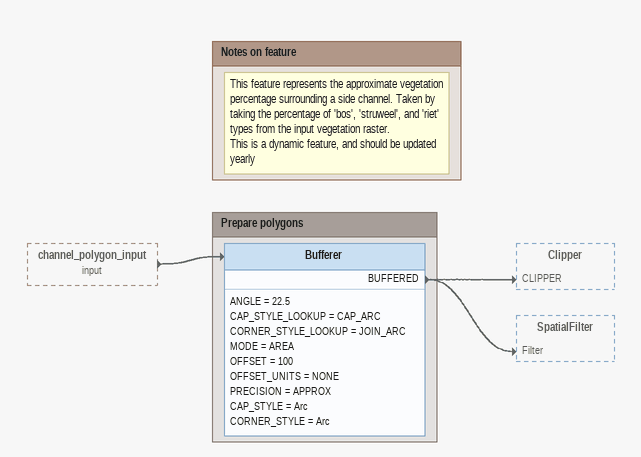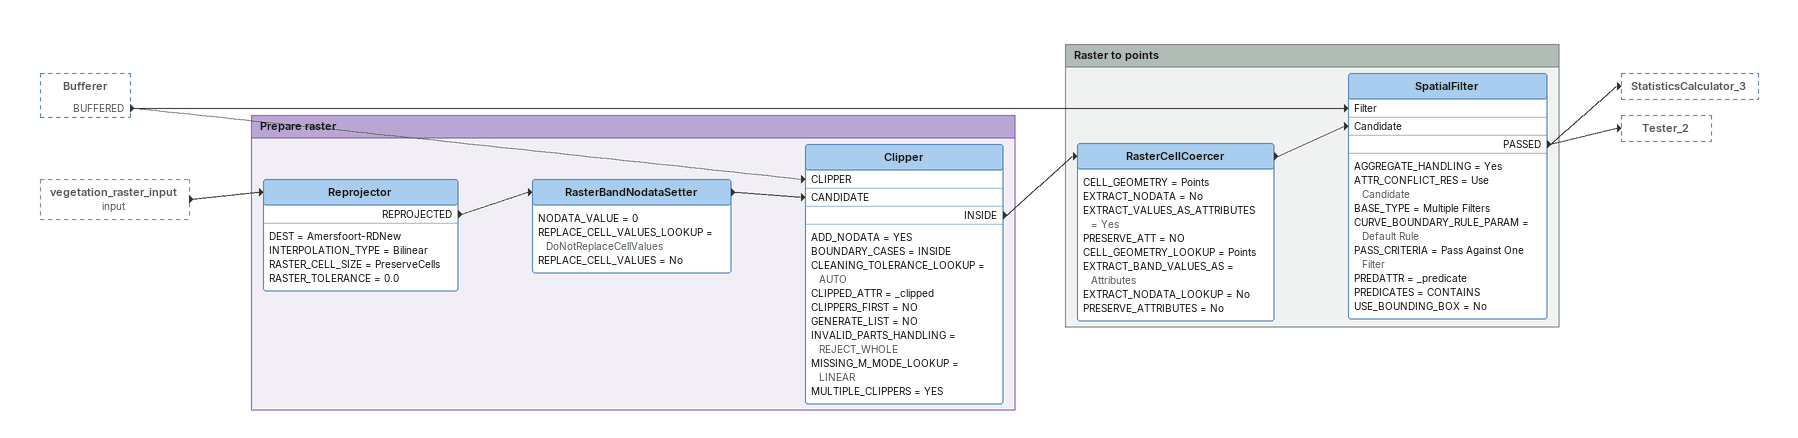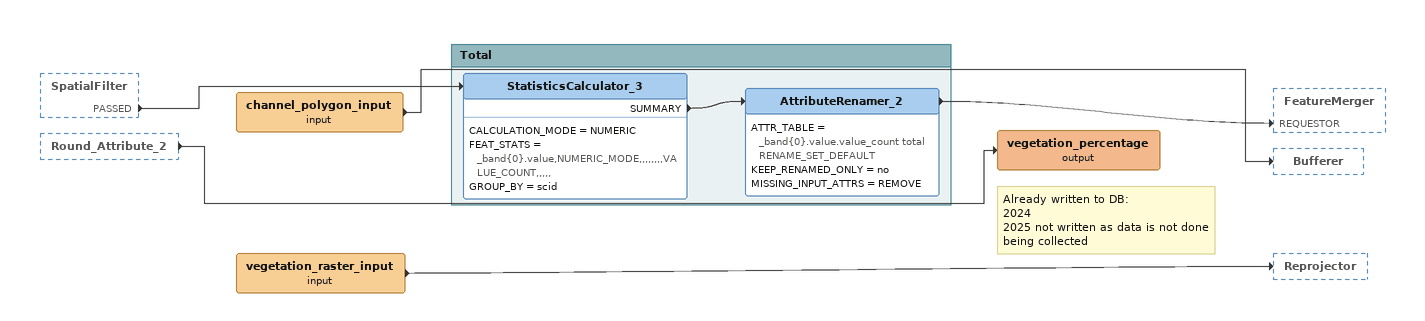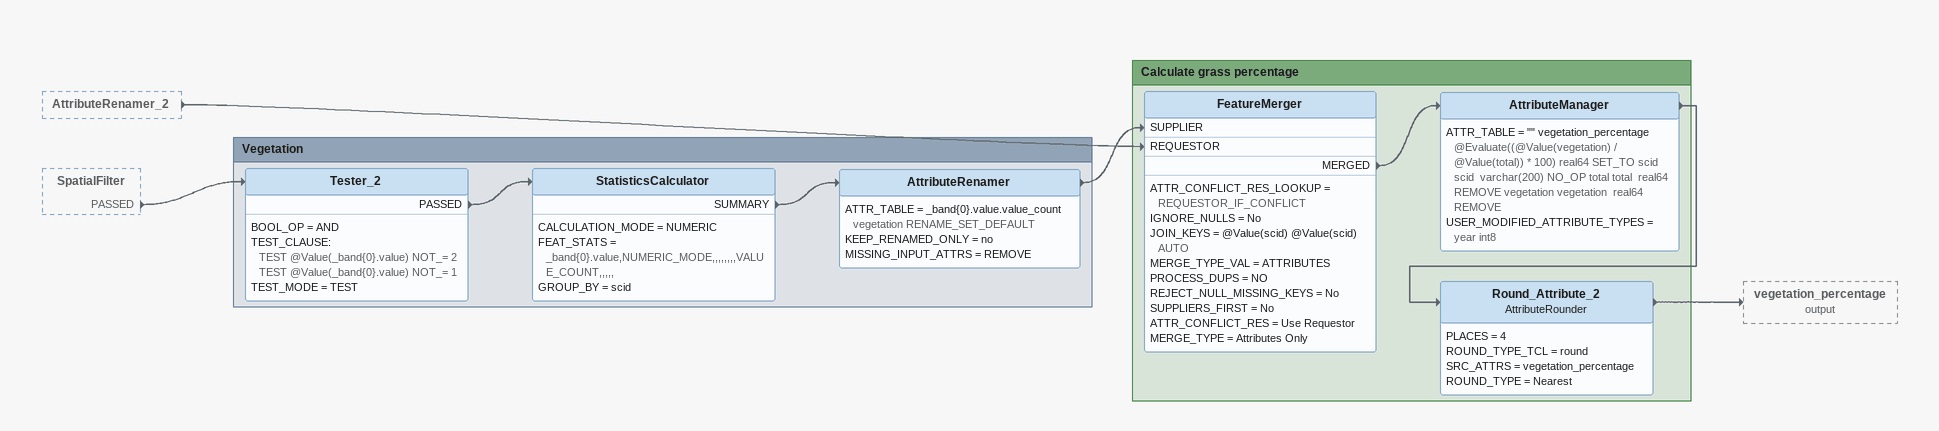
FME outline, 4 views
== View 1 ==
channel_polygon_input (input) [outside]
    -> Bufferer

Bookmark: Prepare polygons
Bufferer
    ANGLE = 22.5
    CAP_STYLE_LOOKUP = CAP_ARC
    CORNER_STYLE_LOOKUP = JOIN_ARC
    MODE = AREA
    OFFSET = 100
    OFFSET_UNITS = NONE
    PRECISION = APPROX
    CAP_STYLE = Arc
    CORNER_STYLE = Arc
    BUFFERED -> Clipper [CLIPPER]
    BUFFERED -> SpatialFilter [Filter]

Bookmark: Notes on feature
Note: This feature represents the approximate vegetation percentage surrounding a side channel. Taken by taking the percentage of 'bos', 'struweel', and 'riet' types from the input vegetation raster. / This is a dynamic feature, and should be updated yearly

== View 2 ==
Bufferer [outside]
    BUFFERED -> Clipper [CLIPPER]
    BUFFERED -> SpatialFilter [Filter]
vegetation_raster_input (input) [outside]
    -> Reprojector

Bookmark: Prepare raster
Reprojector
    DEST = Amersfoort-RDNew
    INTERPOLATION_TYPE = Bilinear
    RASTER_CELL_SIZE = PreserveCells
    RASTER_TOLERANCE = 0.0
    REPROJECTED -> RasterBandNodataSetter
RasterBandNodataSetter
    NODATA_VALUE = 0
    REPLACE_CELL_VALUES_LOOKUP = DoNotReplaceCellValues
    REPLACE_CELL_VALUES = No
    -> Clipper [CANDIDATE]
Clipper
    ADD_NODATA = YES
    BOUNDARY_CASES = INSIDE
    CLEANING_TOLERANCE_LOOKUP = AUTO
    CLIPPED_ATTR = _clipped
    CLIPPERS_FIRST = NO
    GENERATE_LIST = NO
    INVALID_PARTS_HANDLING = REJECT_WHOLE
    MISSING_M_MODE_LOOKUP = LINEAR
    MULTIPLE_CLIPPERS = YES
    INSIDE -> RasterCellCoercer

Bookmark: Raster to points
RasterCellCoercer
    CELL_GEOMETRY = Points
    EXTRACT_NODATA = No
    EXTRACT_VALUES_AS_ATTRIBUTES = Yes
    PRESERVE_ATT = NO
    CELL_GEOMETRY_LOOKUP = Points
    EXTRACT_BAND_VALUES_AS = Attributes
    EXTRACT_NODATA_LOOKUP = No
    PRESERVE_ATTRIBUTES = No
    -> SpatialFilter [Candidate]
SpatialFilter
    AGGREGATE_HANDLING = Yes
    ATTR_CONFLICT_RES = Use Candidate
    BASE_TYPE = Multiple Filters
    CURVE_BOUNDARY_RULE_PARAM = Default Rule
    PASS_CRITERIA = Pass Against One Filter
    PREDATTR = _predicate
    PREDICATES = CONTAINS
    USE_BOUNDING_BOX = No
    PASSED -> StatisticsCalculator_3
    PASSED -> Tester_2

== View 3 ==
SpatialFilter [outside]
    PASSED -> StatisticsCalculator_3
Round_Attribute_2 [outside]
    -> vegetation_percentage (output)
channel_polygon_input (input)
    -> Bufferer
vegetation_raster_input (input)
    -> Reprojector
Note: Already written to DB: / 2024 / 2025 not written as data is not done being collected
vegetation_percentage (output)

Bookmark: Total
StatisticsCalculator_3
    CALCULATION_MODE = NUMERIC
    FEAT_STATS = _band{0}.value,NUMERIC_MODE,,,,,,,,VALUE_COUNT,,,,,
    GROUP_BY = scid
    SUMMARY -> AttributeRenamer_2
AttributeRenamer_2
    ATTR_TABLE = _band{0}.value.value_count total RENAME_SET_DEFAULT
    KEEP_RENAMED_ONLY = no
    MISSING_INPUT_ATTRS = REMOVE
    -> FeatureMerger [REQUESTOR]

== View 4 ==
AttributeRenamer_2 [outside]
    -> FeatureMerger [REQUESTOR]
SpatialFilter [outside]
    PASSED -> Tester_2

Bookmark: Vegetation
Tester_2
    BOOL_OP = AND
    TEST_CLAUSE:
      TEST @Value(_band{0}.value) NOT_= 2
      TEST @Value(_band{0}.value) NOT_= 1
    TEST_MODE = TEST
    PASSED -> StatisticsCalculator
StatisticsCalculator
    CALCULATION_MODE = NUMERIC
    FEAT_STATS = _band{0}.value,NUMERIC_MODE,,,,,,,,VALUE_COUNT,,,,,
    GROUP_BY = scid
    SUMMARY -> AttributeRenamer
AttributeRenamer
    ATTR_TABLE = _band{0}.value.value_count vegetation RENAME_SET_DEFAULT
    KEEP_RENAMED_ONLY = no
    MISSING_INPUT_ATTRS = REMOVE
    -> FeatureMerger [SUPPLIER]

Bookmark: Calculate grass percentage
FeatureMerger
    ATTR_CONFLICT_RES_LOOKUP = REQUESTOR_IF_CONFLICT
    IGNORE_NULLS = No
    JOIN_KEYS = @Value(scid) @Value(scid) AUTO
    MERGE_TYPE_VAL = ATTRIBUTES
    PROCESS_DUPS = NO
    REJECT_NULL_MISSING_KEYS = No
    SUPPLIERS_FIRST = No
    ATTR_CONFLICT_RES = Use Requestor
    MERGE_TYPE = Attributes Only
    MERGED -> AttributeManager
AttributeManager
    ATTR_TABLE = "" vegetation_percentage @Evaluate((@Value(vegetation) / @Value(total)) * 100) real64 SET_TO scid scid  varchar(200) NO_OP total total  real64 REMOVE vegetation vegetation  real64 REMOVE
    USER_MODIFIED_ATTRIBUTE_TYPES = year int8
    -> Round_Attribute_2
Round_Attribute_2: AttributeRounder
    PLACES = 4
    ROUND_TYPE_TCL = round
    SRC_ATTRS = vegetation_percentage
    ROUND_TYPE = Nearest
    -> vegetation_percentage (output)
